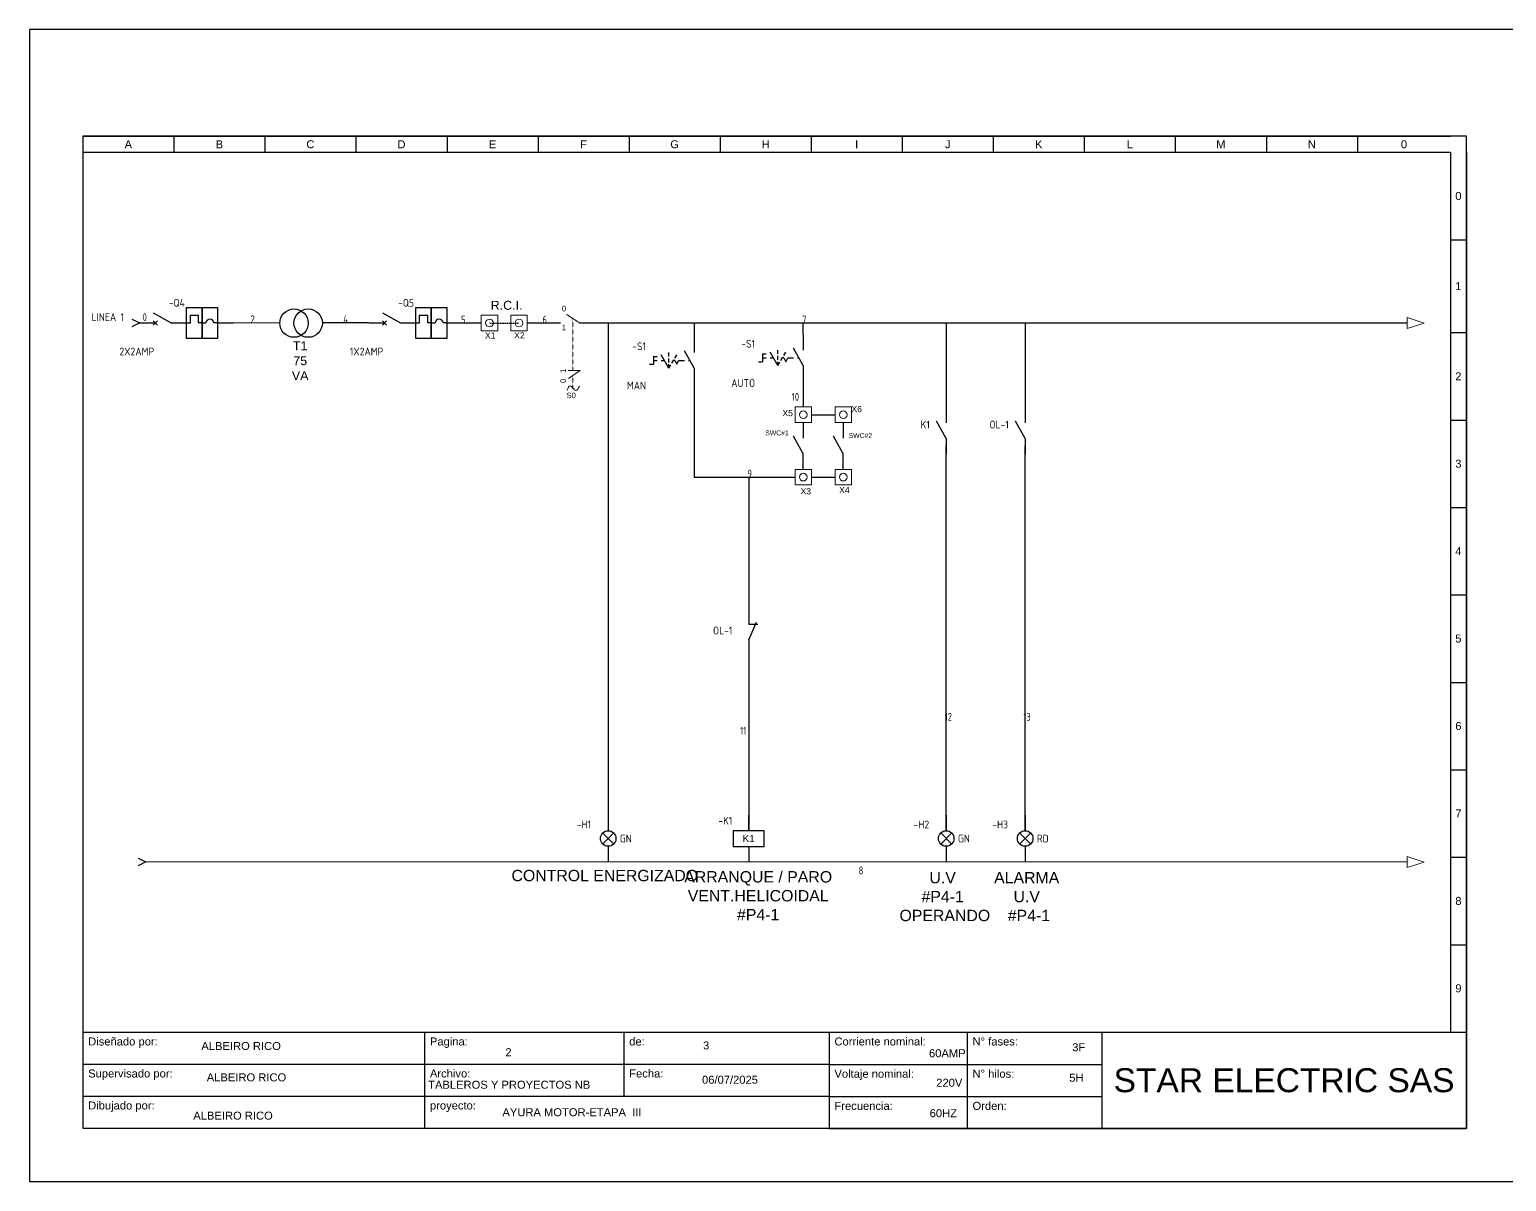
# Model space of a CAD drawing. Header units: millimetres. Extents: x 691 to 18605, y 670 to 10026.
# Drawn here: x 1751 to 2793, y 2508 to 3321 of the extents above; entities that cross this region are included whole.
import ezdxf
from ezdxf.enums import TextEntityAlignment as Align

# ---------------------------------------------------------------- set-up
doc = ezdxf.new("R2010")
doc.units = ezdxf.units.MM
for name, pattern in [('DASHED2', [0.375, 0.25, -0.125]), ('DASHEDX2', [1.5, 1, -0.5]), ('HIDDEN', [0.375, 0.25, -0.125])]:
    doc.linetypes.add(name, pattern=pattern)
for name, color, linetype in [('-DIAGRAMA', 7, 'Continuous'), ('-Electrico', 5, 'Continuous'), ('DESC', 150, 'Continuous'), ('MISC', 7, 'Continuous'), ('SYMS', 7, 'Continuous'), ('TAGS', 150, 'Continuous'), ('WIRENO', 72, 'Continuous'), ('YEL_14_THHN', 2, 'Continuous')]:
    doc.layers.add(name, color=color, linetype=linetype)
doc.styles.get("Standard").update_dxf_attribs({"font": 'arial.ttf'})
doc.styles.add('WD_IEC', font='ISOCP2.shx', dxfattribs={"width": 0.9, "height": 4})
doc.linetypes.add('TI_TIERRA', pattern='A,0.5,-0.2,["T",Standard,S=0.1,R=0,X=-0.1,Y=-0.05],-0.25', length=0.95)

# ---------------------------------------------------------------- blocks, each defined once
blk = doc.blocks.new('*T3')
at = {"color": 0, "linetype": 'ByBlock', "lineweight": -2}
for p, q in [((0, 0), (139.92, 0)), ((0, 0), (0, -18)), ((64.08, 0), (64.08, -18)), ((101.44, 0), (101.44, -12)), ((139.92, 0), (139.92, -18)), ((0, -6), (139.92, -6)), ((0, -12), (139.92, -12)), ((0, -18), (139.92, -18))]:
    blk.add_line(p, q, dxfattribs=at)
at = {"color": 0, "char_height": 1.5, "attachment_point": 1}
for s, insert, width in [('{\\fArial|b0|i0|c162|p34;Diseñado por:}', (1, -1), 62.0824), ('{\\fArial|b0|i0|c162|p34;Pagina:}', (65.08, -1), 35.3574), ('{\\fArial|b0|i0|c162|p34;de}:', (102.44, -1), 36.4813), ('{\\fArial|b0|i0|c162|p34;Supervisado por:}', (1, -7), 62.0824), ('{\\fArial|b0|i0|c162|p34;Archivo:}', (65.08, -7), 35.3574), ('Fecha:', (102.44, -7), 36.4813), ('Dibujado por:', (1, -13), 62.0824), ('{\\fArial|b0|i0|c162|p34;proyecto:}', (65.08, -13), 73.8387)]:
    blk.add_mtext(s, dxfattribs=dict(at, insert=insert, width=width))
blk = doc.blocks.new('*T4')
at = {"color": 0, "linetype": 'ByBlock', "lineweight": -2}
for p, q in [((0, 0), (119.48, 0)), ((0, 0), (0, -18.07)), ((25.89, 0), (25.89, -18.07)), ((51.13, 0), (51.13, -18.07)), ((119.48, 0), (119.48, -18.07)), ((0, -6.05), (51.13, -6.05)), ((0, -12.07), (51.13, -12.07)), ((0, -18.07), (119.48, -18.07))]:
    blk.add_line(p, q, dxfattribs=at)
at = {"color": 0}
for s, insert, char_height, width, attachment_point in [('Corriente nominal:', (1, -1), 1.5, 23.894, 1), ('{\\fArial|b0|i0|c162|p34;N° fases:}', (26.89, -1), 1.5, 23.2313, 1), ('Voltaje nominal:', (1, -7.05), 1.5, 23.894, 1), ('{\\fArial|b0|i0|c162|p34;N° hilos:}', (26.89, -7.05), 1.5, 23.2313, 1), ('{\\fArial|b0|i0|c162|p34;STAR ELECTRIC SAS}', (85.3, -9.04), 4.5, 66.3536, 5), ('Frecuencia:', (1, -13.07), 1.5, 23.894, 1), ('{\\fArial|b0|i0|c162|p34;Orden}:', (26.89, -13.07), 1.5, 23.2313, 1)]:
    blk.add_mtext(s, dxfattribs=dict(at, insert=insert, char_height=char_height, width=width, attachment_point=attachment_point))
blk = doc.blocks.new('CAJETIN')
for p, q in [((0, 185.97), (-259.4, 185.97)), ((-259.4, 185.97), (-259.4, 0.07)), ((-259.4, 185.97), (-2.99, 185.97)), ((-259.4, 185.97), (-259.4, 182.97)), ((-242.33, 185.97), (-242.33, 182.97)), ((-225.26, 185.97), (-225.26, 182.97)), ((-208.19, 185.97), (-208.19, 182.97)), ((-191.12, 185.97), (-191.12, 182.97)), ((-174.05, 185.97), (-174.05, 182.97)), ((-156.98, 185.97), (-156.98, 182.97)), ((-139.91, 185.97), (-139.91, 182.97)), ((-122.84, 185.97), (-122.84, 182.97)), ((-105.77, 185.97), (-105.77, 182.97)), ((-88.7, 185.97), (-88.7, 182.97)), ((-71.64, 185.97), (-71.64, 182.97)), ((-54.57, 185.97), (-54.57, 182.97)), ((-37.5, 185.97), (-37.5, 182.97)), ((-20.43, 185.97), (-20.43, 182.97)), ((0, 0.07), (0, 185.97)), ((-259.4, 182.97), (-2.99, 182.97)), ((-3, 182.97), (-3, 18.07)), ((0, 182.97), (0, 18.07)), ((-3, 166.58), (0, 166.58)), ((-3, 149.19), (0, 149.19)), ((-3, 132.8), (0, 132.8)), ((-3, 116.41), (0, 116.41)), ((-3, 100.02), (0, 100.02)), ((-3, 83.63), (0, 83.63)), ((-3, 67.24), (0, 67.24)), ((-3, 50.85), (0, 50.85)), ((-3, 34.46), (0, 34.46)), ((-3, 18.07), (0, 18.07)), ((-259.4, 0.07), (0, 0.07))]:
    blk.add_line(p, q)
blk.add_lwpolyline([(-269.4, -9.93), (10, -9.93), (10, 205.97), (-269.4, 205.97)], close=True)
for name, p in [('*T3', (-259.4, 18.07)), ('*T4', (-119.48, 18.07))]:
    blk.add_blockref(name, p)
blk.add_text('0', height=1.5).set_placement((-2.08, 174.04))
at = {"char_height": 1.5, "attachment_point": 5}
for s, insert, width in [('A', (-250.87, 184.47), 17.0695), ('B', (-233.8, 184.47), 17.0695), ('C', (-216.73, 184.47), 17.0695), ('D', (-199.66, 184.47), 17.0695), ('E', (-182.59, 184.47), 17.0695), ('F', (-165.52, 184.47), 17.0695), ('G', (-148.45, 184.47), 17.0695), ('H', (-131.38, 184.47), 17.0695), ('I', (-114.31, 184.47), 17.0695), ('J', (-97.24, 184.47), 17.0695), ('K', (-80.17, 184.47), 17.0695), ('L', (-63.1, 184.47), 17.0695), ('M', (-46.03, 184.47), 17.0695), ('N', (-28.96, 184.47), 17.0695), ('0', (-11.71, 184.47), 17.4362), ('1', (-1.5, 157.89), 3), ('2', (-1.5, 141), 3), ('3', (-1.5, 124.61), 3), ('4', (-1.5, 108.22), 3), ('5', (-1.5, 91.83), 3), ('6', (-1.5, 75.44), 3), ('7', (-1.5, 59.05), 3), ('8', (-1.5, 42.66), 3), ('9', (-1.5, 26.27), 3)]:
    blk.add_mtext(s, dxfattribs=dict(at, insert=insert, width=width))
for tag, p in [('DISEÑADO_POR', (-230.86, 14.78)), ('SUPERVISADO_POR', (-229.59, 8.32)), ('DIBUJADO_POR', (-231.25, 2.42))]:
    blk.add_attdef(tag, text='', height=1.5).set_placement(p, align=Align.MIDDLE)
for tag, p in [('PAGINA', (-180.19, 13.54)), ('DE', (-143.12, 14.83)), ('A', (-97.02, 13.49)), ('F', (-73.9, 14.47)), ('ARCHIVO', (-179.45, 8.2)), ('FECHA', (-143.31, 8.38)), ('V', (-96.96, 8.58)), ('H', (-74.46, 8.76)), ('PROYECTO', (-180.75, 3.04)), ('HZ', (-98.06, 2.87)), ('OR', (-74.83, 2.5))]:
    blk.add_attdef(tag, p, '', height=1.5)
blk = doc.blocks.new('HCB11Q9')
for p, q in [((-1.84, 0.66), (-3.16, -0.66)), ((-3.16, 0.66), (-1.84, -0.66)), ((2.5, 0), (-3.12, 3.13)), ((2.5, 0), (7.5, 0)), ((7.5, 0), (8.75, 0)), ((8.75, 0), (8.75, 2.5)), ((8.75, 2.5), (11.25, 2.5)), ((11.25, 2.5), (11.25, 0)), ((12.5, 0), (11.25, 0)), ((12.5, 0), (13.75, 0)), ((17.5, 0), (16.25, 0)), ((17.5, 0), (22.5, 0)), ((-7.5, 0), (-2.5, 0))]:
    blk.add_line(p, q)
for points in [[(7.5, 5), (12.5, 5), (12.5, -5), (7.5, -5)], [(12.5, 5), (17.5, 5), (17.5, -5), (12.5, -5)]]:
    blk.add_lwpolyline(points, close=True)
blk.add_arc((15, 0), 1.25, 0, 180)
at = {"style": 'WD_IEC'}
for tag, height, p in [('INST', 2.5, (6.95, 11.75)), ('LOC', 2.5, (6.95, 8.6)), ('TAG1', 2.5, (6.95, 5.23)), ('TERM02', 2, (22.5, 1)), ('XREF', 2.5, (-2.89, -6.93)), ('DESC1', 2.5, (-2.89, -10.4)), ('DESC2', 2.5, (-2.11, -14.11)), ('DESC3', 2.5, (-2.11, -17.81))]:
    blk.add_attdef(tag, text='', height=height, dxfattribs=at).set_placement(p, align=Align.RIGHT)
at = {"style": 'WD_IEC', "flags": 1}
for tag, p, height in [('X4TERM01', (-7.5, 0), 0.32), ('X1TERM02', (22.5, 0), 0.32), ('ASSYCODE', (17.86, -5.81), 1), ('FAMILY', (17.86, -7.31), 1), ('CATDESC', (17.86, -8.81), 1)]:
    blk.add_attdef(tag, p, '', height=height, dxfattribs=at)
at = {"style": 'WD_IEC'}
for tag, p, height in [('TERM01', (-7.5, 1), 2), ('RATING1', (-14.85, -3.47), 2.5)]:
    blk.add_attdef(tag, p, '', height=height, dxfattribs=at)
at = {"style": 'WD_IEC', "flags": 1}
for tag, p in [('X2LINK', (-0.31, 2)), ('X8LINK', (-0.31, 0.5))]:
    blk.add_attdef(tag, p, '', height=0.32, rotation=360, dxfattribs=at)
at = {"style": 'WD_IEC', "flags": 9}
for tag, p in [('MFG', (21.31, -1.98)), ('CAT', (21.31, -3.99))]:
    blk.add_attdef(tag, text='', height=1.5, dxfattribs=at).set_placement(p, align=Align.RIGHT)
blk = doc.blocks.new('HA1X3Y')
blk.add_lwpolyline([(-2.5, 1.25), (0, 0), (-2.5, -1.25)])
at = {"style": 'WD_IEC'}
blk.add_attdef('DESC1', text='', height=2.5, dxfattribs=at).set_placement((-5, 0.675), align=Align.RIGHT)
at = {"style": 'WD_IEC', "flags": 1}
blk.add_attdef('X1TERM01', (0, 0), '', height=0.32, dxfattribs=at)
at = {"style": 'WD_IEC'}
blk.add_attdef('DESC2', text='', height=2.5, dxfattribs=at).set_placement((-5, -0.675), align=Align.TOP_RIGHT)
blk = doc.blocks.new('WD_WNV')
at = {"linetype": 'Continuous', "style": 'WD_IEC', "width": 0.8}
blk.add_attdef('WIRENO', text='', height=2.5, dxfattribs=at).set_placement((-1.6, 0), align=Align.MIDDLE_RIGHT)
at = {"style": 'WD_IEC', "flags": 1}
for tag, p in [('W08USER', (-1, 0.375)), ('W04USER', (-1, 0.875)), ('W05USER', (-1, 0.75)), ('W09USER', (-1, 0.25)), ('W03USER', (-1, 1)), ('W06USER', (-1, 0.625)), ('W07USER', (-1, 0.5)), ('W02USER', (-1, 1.125)), ('W01USER', (-1, 1.25)), ('W10USER', (-1, 0.125))]:
    blk.add_attdef(tag, text='', height=0.08, dxfattribs=at).set_placement(p, align=Align.CENTER)
blk = doc.blocks.new('VLT1G')
for p, q in [((0, 7.5), (0, 2.5)), ((-1.77, -1.77), (1.77, 1.77)), ((1.77, -1.77), (-1.77, 1.77)), ((0, -2.5), (0, -7.5))]:
    blk.add_line(p, q)
blk.add_circle((0, 0), 2.5)
at = {"style": 'WD_IEC'}
for tag, p in [('INST', (-5.5, 10.25)), ('TAG1', (-5.5, 3.25)), ('LOC', (-5.5, 6.75)), ('DESC1', (-5.5, -6.35)), ('DESC2', (-5.5, -9.85)), ('DESC3', (-5.5, -13.35))]:
    blk.add_attdef(tag, text='', height=2.5, dxfattribs=at).set_placement(p, align=Align.RIGHT)
blk.add_attdef('TERM01', text='', height=2, rotation=90, dxfattribs=at).set_placement((-1, 7.5), align=Align.RIGHT)
at = {"style": 'WD_IEC', "flags": 1}
for tag, p, height in [('X2TERM01', (0, 7.5), 0.32), ('X4LINK', (-3, 0), 0.32), ('X1LINK', (3, 0), 0.32), ('ASSYCODE', (1, -4), 1), ('FAMILY', (1, -5.5), 1), ('X8TERM02', (0, -7.5), 0.32), ('CATDESC', (1, -7), 1)]:
    blk.add_attdef(tag, p, '', height=height, dxfattribs=at)
at = {"style": 'WD_IEC', "flags": 9}
for tag, p in [('MFG', (-6, -0.25)), ('CAT', (-6, -2.75))]:
    blk.add_attdef(tag, text='', height=1.5, dxfattribs=at).set_placement(p, align=Align.RIGHT)
at = {"style": 'WD_IEC'}
blk.add_attdef('TERM02', (-1, -7.5), '', height=2, rotation=90, dxfattribs=at)
at = {"lineweight": 13, "style": 'WD_IEC'}
blk.add_attdef('COLOR', text='', height=2.5, dxfattribs=at).set_placement((3.75, 0), align=Align.MIDDLE_LEFT)
at = {"lineweight": 15, "style": 'WD_IEC'}
for tag, p in [('WDTAGALT', (-5.5, -21)), ('XREF', (-5.5, -18))]:
    blk.add_attdef(tag, text='', height=2.5, dxfattribs=at).set_placement(p, align=Align.RIGHT)
blk = doc.blocks.new('VSS113')
for p, q in [((0, 7.5), (0, 2.5)), ((-13.12, 1.25), (-11.88, 1.25)), ((-13.12, 1.25), (-13.12, -1.25)), ((-13.12, 0), (-11.88, 0)), ((-8.12, -2.5), (-10.62, 1.83)), ((-10.62, 0), (-9.57, 0)), ((-8.12, 1.25), (-8.12, 2.5)), ((-8.12, -0.63), (-8.12, 0.62)), ((-7.19, -0.88), (-6.56, 0.21)), ((-6.25, 0), (-6.68, 0)), ((-6.25, 0.75), (-5.62, 1.83)), ((-6.25, 0), (-5.62, -1.25)), ((-5.62, -1.25), (-5, 0)), ((-5, 0), (-3.12, 0)), ((0, -2.5), (-3.12, 3.12)), ((-1.88, 0), (-1.39, 0)), ((-14.38, -1.25), (-13.12, -1.25)), ((-8.12, -2.5), (-8.12, -1.25)), ((-8.12, -2.5), (-7.5, -1.42)), ((0, -2.5), (0, -7.5))]:
    blk.add_line(p, q)
at = {"style": 'WD_IEC'}
for tag, p in [('INST', (-15.5, 9.25)), ('TAG1', (-15.5, 3.25)), ('LOC', (-15.5, 6.25)), ('DESC1', (-15.5, -9.35)), ('DESC3', (-15.5, -15.35)), ('DESC2', (-15.5, -12.35))]:
    blk.add_attdef(tag, text='', height=2.5, dxfattribs=at).set_placement(p, align=Align.RIGHT)
at = {"style": 'WD_IEC', "flags": 8}
for tag, p in [('POS1', (-10.62, 3.5)), ('POS2', (-8.12, 3.5)), ('POS3', (-5.62, 3.5))]:
    blk.add_attdef(tag, text='', height=2, rotation=90, dxfattribs=at).set_placement(p, align=Align.MIDDLE_LEFT)
at = {"style": 'WD_IEC'}
blk.add_attdef('TERM01', text='', height=2, rotation=90, dxfattribs=at).set_placement((-1, 7.5), align=Align.RIGHT)
at = {"style": 'WD_IEC', "flags": 1}
for tag, p, height in [('X2TERM01', (0, 7.5), 0.32), ('CONTACT', (0.5, 4.5), 1), ('X1LINK', (0, 0), 0.32), ('COMMON', (1.75, 3.25), 1), ('X8TERM02', (0, -7.5), 0.32), ('ASSYCODE', (1, -9), 1), ('FAMILY', (1, -10.5), 1), ('CATDESC', (1, -12), 1)]:
    blk.add_attdef(tag, p, '', height=height, dxfattribs=at)
at = {"style": 'WD_IEC', "flags": 9}
for tag, p in [('MFG', (-16, -0.25)), ('CAT', (-16, -2.75))]:
    blk.add_attdef(tag, text='', height=1.5, dxfattribs=at).set_placement(p, align=Align.RIGHT)
at = {"style": 'WD_IEC'}
blk.add_attdef('TERM02', (-1, -7.5), '', height=2, rotation=90, dxfattribs=at)
at = {"lineweight": 15, "style": 'WD_IEC'}
blk.add_attdef('XREF', text='', height=2.5, dxfattribs=at).set_placement((-15.5, -6.35), align=Align.RIGHT)
blk.add_attdef('STATE', (1.25, -6.35), '', height=2.5, dxfattribs=at)
blk = doc.blocks.new('VCR22')
for p, q in [((0, 7.5), (0, 2.5)), ((0, -2.5), (2.5, 3.12)), ((0, 2.5), (2.87, 2.5)), ((0, -2.5), (0, -7.5))]:
    blk.add_line(p, q)
at = {"style": 'WD_IEC'}
for tag, p in [('INST', (-5.25, 5.25)), ('LOC', (-5.25, 2.25)), ('TAG2', (-5.25, -0.75)), ('DESC1', (-5.25, -6.75)), ('XREF', (-5.25, -3.75)), ('DESC2', (-5.25, -9.75)), ('DESC3', (-5.25, -12.75))]:
    blk.add_attdef(tag, text='', height=2.5, dxfattribs=at).set_placement(p, align=Align.RIGHT)
blk.add_attdef('TERM01', text='', height=2, rotation=90, dxfattribs=at).set_placement((-1, 7.5), align=Align.RIGHT)
at = {"style": 'WD_IEC', "flags": 1}
for tag, p, height in [('X2TERM01', (0, 7.5), 0.32), ('X4LINK', (-0.55, 0), 0.32), ('X1LINK', (1.92, 0), 0.32), ('CONTACT', (4, -3.5), 1), ('FAMILY', (4, -5), 1), ('COMMON', (5.25, -4.75), 1), ('X8TERM02', (0, -7.5), 0.32)]:
    blk.add_attdef(tag, p, '', height=height, dxfattribs=at)
at = {"style": 'WD_IEC'}
blk.add_attdef('TERM02', (-1, -7.5), '', height=2, rotation=90, dxfattribs=at)
blk = doc.blocks.new('VMS1')
for p, q in [((0, 2.5), (0, 7.5)), ((0, -2.5), (0, -7.5))]:
    blk.add_line(p, q)
blk.add_lwpolyline([(-5, 2.5), (-5, -2.5), (5, -2.5), (5, 2.5)], close=True)
at = {"style": 'WD_IEC'}
for tag, p in [('INST', (-5.25, 10.5)), ('LOC', (-5.25, 7.5)), ('TAG1', (-5.25, 4.5)), ('DESC1', (-5.25, -6.85)), ('DESC2', (-5.25, -9.85)), ('DESC3', (-5.25, -12.85))]:
    blk.add_attdef(tag, text='', height=2.5, dxfattribs=at).set_placement(p, align=Align.RIGHT)
blk.add_attdef('TERM01', text='', height=2, rotation=90, dxfattribs=at).set_placement((-1, 7.5), align=Align.RIGHT)
at = {"style": 'WD_IEC', "flags": 1}
for tag, p, height in [('X2TERM01', (0, 7.5), 0.32), ('X4LINK', (-5, 0), 0.32), ('X1LINK', (5, 0), 0.32), ('ASSYCODE', (1, -4), 1), ('FAMILY', (1, -5.5), 1), ('X8TERM02', (0, -7.5), 0.32), ('CATDESC', (1, -7), 1)]:
    blk.add_attdef(tag, p, '', height=height, dxfattribs=at)
at = {"style": 'WD_IEC', "flags": 9}
for tag, p in [('MFG', (-6, 1)), ('CAT', (-6, -1.5))]:
    blk.add_attdef(tag, text='', height=1.5, dxfattribs=at).set_placement(p, align=Align.RIGHT)
at = {"style": 'WD_IEC'}
blk.add_attdef('TERM02', (-1, -7.5), '', height=2, rotation=90, dxfattribs=at)
at = {"lineweight": 9, "style": 'WD_IEC'}
for tag, p in [('NO', (-5.5, -16.5)), ('NC', (-5.5, -19.5))]:
    blk.add_attdef(tag, text='', height=2.5, dxfattribs=at).set_placement(p, align=Align.TOP_RIGHT)
for tag, p in [('XREFNO', (-4, -16.5)), ('XREFNC', (-4, -19.5))]:
    blk.add_attdef(tag, text='', height=2.5, dxfattribs=at).set_placement(p, align=Align.TOP_LEFT)
blk = doc.blocks.new('VCR21')
for p, q in [((0, 7.5), (0, 2.5)), ((0, -2.5), (-3.12, 3.12)), ((0, -2.5), (0, -7.5))]:
    blk.add_line(p, q)
at = {"style": 'WD_IEC'}
for tag, p in [('INST', (-5.25, 6.75)), ('LOC', (-5.25, 3.75)), ('TAG2', (-5.25, 0.75)), ('DESC1', (-5.25, -6.75)), ('XREF', (-5.25, -3.75)), ('DESC2', (-5.25, -9.75)), ('DESC3', (-5.25, -12.75))]:
    blk.add_attdef(tag, text='', height=2.5, dxfattribs=at).set_placement(p, align=Align.RIGHT)
blk.add_attdef('TERM01', text='', height=2, rotation=90, dxfattribs=at).set_placement((-1, 7.5), align=Align.RIGHT)
at = {"style": 'WD_IEC', "flags": 1}
for tag, p, height in [('X2TERM01', (0, 7.5), 0.32), ('X4LINK', (-2.75, 0), 0.32), ('X1LINK', (-0.5, 0), 0.32), ('CONTACT', (4, -3.5), 1), ('FAMILY', (4, -5), 1), ('COMMON', (5.25, -4.75), 1), ('X8TERM02', (0, -7.5), 0.32)]:
    blk.add_attdef(tag, p, '', height=height, dxfattribs=at)
at = {"style": 'WD_IEC'}
blk.add_attdef('TERM02', (-1, -7.5), '', height=2, rotation=90, dxfattribs=at)

msp = doc.modelspace()

# ---------------------------------------------------------------- linework, layer by layer
at = {"layer": '-DIAGRAMA', "color": 0, "lineweight": 0}
for centre in [(2075.8, 3113.7), (2096.6, 3113.7), (2297.1, 3049), (2325.3, 3049), (2297.1, 3005), (2325.3, 3005)]:
    msp.add_circle(centre, 2.72, dxfattribs=at)
at = {"layer": '-Electrico', "color": 0, "lineweight": 0, "ltscale": 0.08}
for points in [[(2070, 3119.2), (2081.6, 3119.2), (2081.6, 3108.2), (2070, 3108.2)], [(2090.8, 3119.2), (2102.4, 3119.2), (2102.4, 3108.2), (2090.8, 3108.2)], [(2291.3, 3054.5), (2302.9, 3054.5), (2302.9, 3043.5), (2291.3, 3043.5)], [(2319.5, 3054.5), (2331.1, 3054.5), (2331.1, 3043.5), (2319.5, 3043.5)], [(2291.3, 3010.5), (2302.9, 3010.5), (2302.9, 2999.5), (2291.3, 2999.5)], [(2319.5, 3010.5), (2331.1, 3010.5), (2331.1, 2999.5), (2319.5, 2999.5)]]:
    msp.add_lwpolyline(points, close=True, dxfattribs=at)
at = {"color": 0, "linetype": 'DASHED2', "lineweight": 0}
msp.add_line((2139.5, 3113.6), (2130.1, 3119.8), dxfattribs=at)
at = {"color": 0, "linetype": 'HIDDEN', "lineweight": 0, "ltscale": 0.5}
for p, q in [((2134.6, 3080.5), (2134.6, 3116.9)), ((2134.6, 3076.7), (2134.6, 3067.9))]:
    msp.add_line(p, q, dxfattribs=at)
at = {"color": 0, "linetype": 'Continuous', "lineweight": 0}
for p, q in [((2723.1, 3117.6), (2723.1, 3113.6)), ((2735, 3113.6), (2723.1, 3117.6)), ((2723.1, 3113.6), (2723.1, 3109.7)), ((2723.1, 3109.7), (2735, 3113.6)), ((2723.1, 2737.6), (2723.1, 2733.6)), ((2735, 2733.6), (2723.1, 2737.6)), ((2723.1, 2733.6), (2723.1, 2729.7)), ((2723.1, 2729.7), (2735, 2733.6))]:
    msp.add_line(p, q, dxfattribs=at)
at = {"color": 0}
for p, q in [((2056.7, 3113.7), (2070, 3113.7)), ((2102.4, 3113.7), (2125.8, 3113.7)), ((2159.5, 3113.6), (2159.5, 2766.6)), ((2398, 3113.6), (2398, 3054.2)), ((2453.6, 3113.6), (2453.6, 3054.2)), ((2220.2, 3070.8), (2220.2, 3005)), ((2297.1, 3072.7), (2297.1, 3054.5)), ((2302.9, 3049), (2319.5, 3049)), ((2397.9, 2755.6), (2398, 3027)), ((2453.6, 2755.6), (2453.6, 3027)), ((2220.2, 3005), (2291.3, 3005)), ((2258.7, 3005), (2258.7, 2912.2)), ((2302.9, 3005), (2319.5, 3005)), ((2258.7, 2879.3), (2258.6, 2755.6))]:
    msp.add_line(p, q, dxfattribs=at)
at = {"color": 0, "lineweight": 0, "ltscale": 0.5}
for q in [(2131.3, 3080.1), (2131.5, 3074.6)]:
    msp.add_line((2139.7, 3080.1), q, dxfattribs=at)
at = {"color": 0, "linetype": 'TI_TIERRA'}
for p, q in [((2297.1, 3043.5), (2297.1, 3032.5)), ((2325.3, 3043.5), (2325.3, 3032.5)), ((2297.1, 3021.5), (2290.2, 3033.9)), ((2325.3, 3021.5), (2318.4, 3033.9)), ((2297.1, 3010.5), (2297.1, 3021.5)), ((2325.3, 3010.5), (2325.3, 3021.5))]:
    msp.add_line(p, q, dxfattribs=at)
at = {"color": 0}
for centre in [(1937.9, 3113.6), (1947.9, 3113.6)]:
    msp.add_circle(centre, 10, dxfattribs=at)
at = {"color": 0, "linetype": 'DASHEDX2'}
msp.add_arc((2086.2, 3758.6), 645, 269.076, 270.924, dxfattribs=at)
at = {"color": 0, "lineweight": 0}
msp.add_spline([(2139.2, 3069.1), (2136.7, 3066.1), (2132.6, 3069.4), (2130.5, 3066.4)], degree=3, dxfattribs=at)
at = {"layer": 'YEL_14_THHN', "color": 0}
for p, q in [((1927.9, 3113.6), (1895, 3113.7)), ((1990.8, 3113.7), (1957.9, 3113.7)), ((2723.1, 3113.6), (2139.5, 3113.6)), ((2220.2, 3113.6), (2220.2, 3103.8)), ((2297.1, 3105.6), (2297.1, 3113.6)), ((2723.1, 2733.6), (1833.5, 2733.7))]:
    msp.add_line(p, q, dxfattribs=at)

# ---------------------------------------------------------------- block references
at = {"color": 0}
ref = msp.add_blockref('CAJETIN', (2764.8, 2545.7), dxfattribs=dict(at, xscale=3.761929394681115, yscale=3.761929394681115, zscale=3.761929394681115))
ref.add_attrib('5H', '5H', (2484.7, 2578.7), dxfattribs={"height": 5.64})
ref.add_attrib('3F', '3F', (2486.8, 2600.2), dxfattribs={"height": 5.64})
ref.add_attrib('HZ', '60HZ', dxfattribs={"height": 5.64}).set_placement((2395.9, 2556.5), align=Align.MIDDLE)
ref.add_attrib('V', '220V', dxfattribs={"height": 5.64}).set_placement((2400.1, 2578), align=Align.MIDDLE)
ref.add_attrib('A', '60AMP', dxfattribs={"height": 5.64}).set_placement((2398.7, 2598.8), align=Align.MIDDLE)
ref.add_attrib('PROYECTO', 'AYURA MOTOR-ETAPA  III', dxfattribs={"height": 5.643}).set_placement((2084.9, 2557.2), align=Align.MIDDLE_LEFT)
ref.add_attrib('ARCHIVO', 'TABLEROS Y PROYECTOS NB', dxfattribs={"height": 5.643}).set_placement((2089.7, 2576.6), align=Align.MIDDLE)
ref.add_attrib('DE', '3', (2226.4, 2601.5), dxfattribs={"height": 5.64})
ref.add_attrib('PAGINA', '2', (2087, 2596.7), dxfattribs={"height": 5.64})
ref.add_attrib('FECHA', '06/07/2025', (2225.7, 2577.3), dxfattribs={"height": 5.64})
ref.add_attrib('DIBUJADO_POR', 'ALBEIRO RICO', dxfattribs={"height": 5.643}).set_placement((1894.9, 2554.8), align=Align.MIDDLE)
ref.add_attrib('SUPERVISADO_POR', 'ALBEIRO RICO', dxfattribs={"height": 5.643}).set_placement((1904.4, 2581.8), align=Align.MIDDLE)
ref.add_attrib('DISEÑADO_POR', 'ALBEIRO RICO', dxfattribs={"height": 5.643}).set_placement((1900.6, 2603.9), align=Align.MIDDLE)
at = {"layer": 'SYMS', "color": 0}
ref = msp.add_blockref('HCB11Q9', (1845.6, 3113.7), dxfattribs=dict(at, xscale=2.197145441597592, yscale=2.197145441597592, zscale=2.197145441597592))
ref.add_attrib('TAG1', '-Q4', dxfattribs={"layer": 'TAGS', "height": 5.49, "style": 'WD_IEC'}).set_placement((1860.9, 3125.2), align=Align.RIGHT)
ref.add_attrib('DESC1', '2X2AMP', dxfattribs={"layer": 'DESC', "height": 5.49, "style": 'WD_IEC'}).set_placement((1839.3, 3090.8), align=Align.RIGHT)
ref = msp.add_blockref('HCB11Q9', (2007.3, 3113.7), dxfattribs=dict(at, xscale=2.197145441597592, yscale=2.197145441597592, zscale=2.197145441597592))
ref.add_attrib('TAG1', '-Q5', dxfattribs={"layer": 'TAGS', "height": 5.49, "style": 'WD_IEC'}).set_placement((2022.6, 3125.2), align=Align.RIGHT)
ref.add_attrib('DESC1', '1X2AMP', dxfattribs={"layer": 'DESC', "height": 5.49, "style": 'WD_IEC'}).set_placement((2000.9, 3090.8), align=Align.RIGHT)
ref = msp.add_blockref('HA1X3Y', (1829.1, 3113.7), dxfattribs=dict(at, xscale=2.197145441597592, yscale=2.197145441597592, zscale=2.197145441597592))
ref.add_attrib('DESC1', 'LINEA 1', dxfattribs={"layer": 'DESC', "height": 5.49, "style": 'WD_IEC'}).set_placement((1818.1, 3115.1), align=Align.RIGHT)
ref = msp.add_blockref('VSS113', (2297.1, 3089.1), dxfattribs=dict(at, xscale=2.197145441597592, yscale=2.197145441597592, zscale=2.197145441597592))
ref.add_attrib('DESC1', 'AUTO', dxfattribs={"layer": 'DESC', "height": 5.49, "style": 'WD_IEC'}).set_placement((2263.1, 3068.6), align=Align.RIGHT)
ref.add_attrib('TAG1', '-S1', dxfattribs={"layer": 'TAGS', "height": 5.49, "style": 'WD_IEC'}).set_placement((2263.1, 3096.3), align=Align.RIGHT)
ref = msp.add_blockref('VSS113', (2220.2, 3087.3), dxfattribs=dict(at, xscale=2.197145441597592, yscale=2.197145441597592, zscale=2.197145441597592))
ref.add_attrib('DESC1', 'MAN', dxfattribs={"layer": 'DESC', "height": 5.49, "style": 'WD_IEC'}).set_placement((2186.2, 3066.8), align=Align.RIGHT)
ref.add_attrib('TAG1', '-S1', dxfattribs={"layer": 'TAGS', "height": 5.49, "style": 'WD_IEC'}).set_placement((2186.2, 3094.5), align=Align.RIGHT)
ref = msp.add_blockref('VCR21', (2398, 3037.7), dxfattribs=dict(at, xscale=2.197145441597592, yscale=2.197145441597592, zscale=2.197145441597592))
ref.add_attrib('TAG2', 'K1', dxfattribs={"layer": 'TAGS', "height": 5.49, "style": 'WD_IEC'}).set_placement((2386.4, 3039.3), align=Align.RIGHT)
ref = msp.add_blockref('VCR21', (2453.6, 3037.7), dxfattribs=dict(at, xscale=2.197145441597592, yscale=2.197145441597592, zscale=2.197145441597592))
ref.add_attrib('TAG2', 'OL-1', dxfattribs={"layer": 'TAGS', "height": 5.49, "style": 'WD_IEC'}).set_placement((2442.1, 3039.3), align=Align.RIGHT)
ref = msp.add_blockref('VCR22', (2258.7, 2895.8), dxfattribs=dict(at, xscale=2.197145441597592, yscale=2.197145441597592, zscale=2.197145441597592))
ref.add_attrib('TAG2', 'OL-1', dxfattribs={"layer": 'TAGS', "height": 5.49, "style": 'WD_IEC'}).set_placement((2247.1, 2894.1), align=Align.RIGHT)
ref = msp.add_blockref('VLT1G', (2159.5, 2750.2), dxfattribs=dict(at, xscale=2.197145441597592, yscale=2.197145441597592, zscale=2.197145441597592))
ref.add_attrib('COLOR', 'GN', dxfattribs={"layer": 'MISC', "lineweight": 13, "height": 5.49, "style": 'WD_IEC'}).set_placement((2167.7, 2750.2), align=Align.MIDDLE_LEFT)
ref.add_attrib('TAG1', '-H1', dxfattribs={"layer": 'TAGS', "height": 5.49, "style": 'WD_IEC'}).set_placement((2147.4, 2757.3), align=Align.RIGHT)
ref = msp.add_blockref('VMS1', (2258.6, 2750.1), dxfattribs=dict(at, xscale=2.197145441597592, yscale=2.197145441597592, zscale=2.197145441597592))
ref.add_attrib('TAG1', '-K1', dxfattribs={"layer": 'TAGS', "height": 5.49, "style": 'WD_IEC'}).set_placement((2247.1, 2760), align=Align.RIGHT)
ref = msp.add_blockref('VLT1G', (2397.9, 2750.2), dxfattribs=dict(at, xscale=2.197145441597592, yscale=2.197145441597592, zscale=2.197145441597592))
ref.add_attrib('COLOR', 'GN', dxfattribs={"layer": 'MISC', "lineweight": 13, "height": 5.49, "style": 'WD_IEC'}).set_placement((2406.2, 2750.2), align=Align.MIDDLE_LEFT)
ref.add_attrib('TAG1', '-H2', dxfattribs={"layer": 'TAGS', "height": 5.49, "style": 'WD_IEC'}).set_placement((2385.9, 2757.3), align=Align.RIGHT)
ref = msp.add_blockref('VLT1G', (2453.6, 2750.2), dxfattribs=dict(at, xscale=2.197145441597592, yscale=2.197145441597592, zscale=2.197145441597592))
ref.add_attrib('COLOR', 'RD', dxfattribs={"layer": 'MISC', "lineweight": 13, "height": 5.49, "style": 'WD_IEC'}).set_placement((2461.8, 2750.2), align=Align.MIDDLE_LEFT)
ref.add_attrib('TAG1', '-H3', dxfattribs={"layer": 'TAGS', "height": 5.49, "style": 'WD_IEC'}).set_placement((2441.5, 2757.3), align=Align.RIGHT)
at = {"layer": 'SYMS', "color": 0, "xscale": 2.197145441597592, "yscale": 2.197145441597592, "zscale": 2.197145441597592}
msp.add_blockref('HA1X3Y', (1833.5, 2733.7), dxfattribs=at)
at = {"layer": 'WIRENO', "color": 0}
ref = msp.add_blockref('WD_WNV', (1837.6, 3117.8), dxfattribs=dict(at, xscale=2.197145441597592, yscale=2.197145441597592, zscale=2.197145441597592))
ref.add_attrib('WIRENO', '0', dxfattribs={"linetype": 'Continuous', "height": 5.49, "style": 'WD_IEC', "width": 0.8}).set_placement((1834.1, 3117.8), align=Align.MIDDLE_RIGHT)
ref = msp.add_blockref('WD_WNV', (1932.3, 3108.2), dxfattribs=dict(at, xscale=2.197145441597592, yscale=2.197145441597592, zscale=2.197145441597592))
ref.add_attrib('WIRENO', '2', dxfattribs={"linetype": 'Continuous', "height": 5.49, "style": 'WD_IEC', "width": 0.8}).set_placement((1910.2, 3116.4), align=Align.MIDDLE_RIGHT)
ref = msp.add_blockref('WD_WNV', (1992.6, 3108.3), dxfattribs=dict(at, xscale=2.197145441597592, yscale=2.197145441597592, zscale=2.197145441597592))
ref.add_attrib('WIRENO', '4', dxfattribs={"linetype": 'Continuous', "height": 5.49, "style": 'WD_IEC', "width": 0.8}).set_placement((1975.9, 3116.4), align=Align.MIDDLE_RIGHT)
ref = msp.add_blockref('WD_WNV', (2075.6, 3108), dxfattribs=dict(at, xscale=2.197145441597592, yscale=2.197145441597592, zscale=2.197145441597592))
ref.add_attrib('WIRENO', '5', dxfattribs={"linetype": 'Continuous', "height": 5.49, "style": 'WD_IEC', "width": 0.8}).set_placement((2058.9, 3116.1), align=Align.MIDDLE_RIGHT)
ref = msp.add_blockref('WD_WNV', (2133, 3108), dxfattribs=dict(at, xscale=2.197145441597592, yscale=2.197145441597592, zscale=2.197145441597592))
ref.add_attrib('WIRENO', '6', dxfattribs={"linetype": 'Continuous', "height": 5.49, "style": 'WD_IEC', "width": 0.8}).set_placement((2116.3, 3116.1), align=Align.MIDDLE_RIGHT)
ref = msp.add_blockref('WD_WNV', (2316, 3108), dxfattribs=dict(at, xscale=2.197145441597592, yscale=2.197145441597592, zscale=2.197145441597592))
ref.add_attrib('WIRENO', '7', dxfattribs={"linetype": 'Continuous', "height": 5.49, "style": 'WD_IEC', "width": 0.8}).set_placement((2299.3, 3116.1), align=Align.MIDDLE_RIGHT)
ref = msp.add_blockref('WD_WNV', (2295.7, 3065.2), dxfattribs=dict(at, xscale=2.197145441597592, yscale=2.197145441597592, zscale=2.197145441597592))
ref.add_attrib('WIRENO', '10', dxfattribs={"linetype": 'Continuous', "height": 5.49, "style": 'WD_IEC', "width": 0.8}).set_placement((2294.1, 3061.6), align=Align.MIDDLE_RIGHT)
ref = msp.add_blockref('WD_WNV', (2277.5, 2999.3), dxfattribs=dict(at, xscale=2.197145441597592, yscale=2.197145441597592, zscale=2.197145441597592))
ref.add_attrib('WIRENO', '9', dxfattribs={"linetype": 'Continuous', "height": 5.49, "style": 'WD_IEC', "width": 0.8}).set_placement((2260.9, 3007.5), align=Align.MIDDLE_RIGHT)
ref = msp.add_blockref('WD_WNV', (2403.6, 2839.6), dxfattribs=dict(at, xscale=2.197145441597592, yscale=2.197145441597592, zscale=2.197145441597592))
ref.add_attrib('WIRENO', '12', dxfattribs={"linetype": 'Continuous', "height": 5.49, "style": 'WD_IEC', "width": 0.8}).set_placement((2401.9, 2836), align=Align.MIDDLE_RIGHT)
ref = msp.add_blockref('WD_WNV', (2459.2, 2839.6), dxfattribs=dict(at, xscale=2.197145441597592, yscale=2.197145441597592, zscale=2.197145441597592))
ref.add_attrib('WIRENO', '13', dxfattribs={"linetype": 'Continuous', "height": 5.49, "style": 'WD_IEC', "width": 0.8}).set_placement((2457.5, 2836), align=Align.MIDDLE_RIGHT)
ref = msp.add_blockref('WD_WNV', (2258.6, 2829.8), dxfattribs=dict(at, xscale=2.197145441597592, yscale=2.197145441597592, zscale=2.197145441597592))
ref.add_attrib('WIRENO', '11', dxfattribs={"linetype": 'Continuous', "height": 5.49, "style": 'WD_IEC', "width": 0.8}).set_placement((2256.9, 2826.2), align=Align.MIDDLE_RIGHT)
ref = msp.add_blockref('WD_WNV', (2353.5, 2728), dxfattribs=dict(at, xscale=2.197145441597592, yscale=2.197145441597592, zscale=2.197145441597592))
ref.add_attrib('WIRENO', '8', dxfattribs={"linetype": 'Continuous', "height": 5.49, "style": 'WD_IEC', "width": 0.8}).set_placement((2339.4, 2727.7), align=Align.MIDDLE_RIGHT)

# ---------------------------------------------------------------- texts
at = {"color": 0, "lineweight": 0}
for s, height, p in [('0', 3.95, (2126.8, 3121.9)), ('X1', 4.33, (2072.6, 3102.7)), ('X2', 4.33, (2093.2, 3102.8)), ('1', 3.95, (2126.8, 3108.6)), ('S0', 3.87, (2130.1, 3060.7)), ('X5', 4.33, (2282.4, 3048)), ('X6', 4.33, (2331.1, 3050.8)), ('X3', 4.33, (2295.2, 2992.9)), ('X4', 4.33, (2322.4, 2993.7))]:
    msp.add_text(s, height=height, dxfattribs=at).set_placement(p)
for s, p in [('1', (2129.7, 3078.4)), ('0', (2129.7, 3071.4))]:
    msp.add_text(s, height=3.95, rotation=90, dxfattribs=at).set_placement(p)
at = {"color": 0, "linetype": 'DASHEDX2', "attachment_point": 1}
for s, width, gutter_width, heights, insert, char_height in [('\\pxqc;R.C.I.', 46.93, 31.5, [0], (2064.4, 3129.3), 6.295), ('\\pxqc;T1\\P75\\PVA', 46.93, 31.5, [0], (1918.8, 3100.7), 6.3), ('K1', 14.102, 25.3, [6.68], (2254.3, 2752.7), 5.06)]:
    msp.add_mtext_dynamic_manual_height_columns(s, width=width, gutter_width=gutter_width, heights=heights, dxfattribs=dict(at, insert=insert, char_height=char_height))
at = {"color": 0, "char_height": 3.44, "attachment_point": 1}
for s, insert in [('SWC#1', (2270.3, 3037.9)), ('SWC#2', (2329.1, 3036))]:
    msp.add_mtext_dynamic_manual_height_columns(s, width=23.507, gutter_width=17.2, heights=[0], dxfattribs=dict(at, insert=insert))
at = {"color": 0, "lineweight": 0, "char_height": 8, "attachment_point": 2}
for s, insert, width in [('\\A1;CONTROL ENERGIZADO\\P ', (2157.1, 2728.1), 126.228), ('\\A1;ARRANQUE / PARO\\PVENT.HELICOIDAL\\P#P4-1', (2265.3, 2727.2), 230.839), ('\\A1;U.V\\P#P4-1\\P OPERANDO', (2395.4, 2726.6), 151.335), ('\\A1;ALARMA\\PU.V\\P #P4-1\\P ', (2454.7, 2726.6), 177.165)]:
    msp.add_mtext(s, dxfattribs=dict(at, insert=insert, width=width))

doc.saveas('drawing.dxf')
